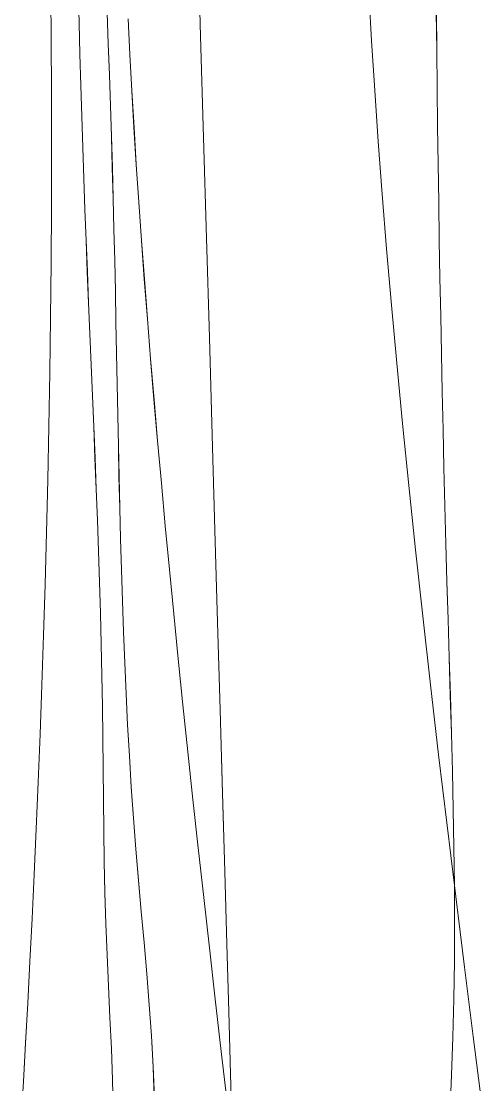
# Model space of a CAD drawing. Header units: centimetres. Extents: x 3695 to 5327, y 1631 to 2449.
# Drawn here: x 4886.32 to 4900.82, y 1941.97 to 1975.47 of the extents above; entities that cross this region are included whole.
import ezdxf

# ---------------------------------------------------------------- set-up
doc = ezdxf.new("R2010")
doc.units = ezdxf.units.CM
doc.layers.add('傢俱', color=7, linetype='Continuous', lineweight=15)

# ---------------------------------------------------------------- blocks, each defined once
blk = doc.blocks.new('沙發030')
for p, q in [((-151.478, -138.942), (-151.497, -137.139)), ((-158.442, -138.791), (-158.371, -137.594)), ((-144.954, -138.808), (-144.866, -137.649)), ((-159.143, -139.993), (-159.377, -137.861)), ((-151.198, -139.653), (-151.367, -137.971)), ((-147.762, -138.81), (-147.771, -137.828)), ((-149.047, -139.196), (-149.068, -138.219)), ((-158.503, -139.986), (-158.442, -138.791)), ((-151.456, -140.902), (-151.478, -138.942)), ((-147.74, -139.794), (-147.762, -138.81)), ((-145.042, -140.017), (-144.954, -138.808)), ((-149.009, -140.174), (-149.047, -139.196)), ((-151.035, -141.304), (-151.198, -139.653)), ((-158.905, -142.182), (-159.143, -139.993)), ((-158.552, -141.18), (-158.503, -139.986)), ((-147.711, -140.778), (-147.74, -139.794)), ((-148.956, -141.154), (-149.009, -140.174)), ((-145.131, -141.275), (-145.042, -140.017)), ((-151.431, -143.025), (-151.456, -140.902)), ((-147.68, -141.763), (-147.711, -140.778)), ((-158.588, -142.374), (-158.552, -141.18)), ((-150.877, -142.923), (-151.035, -141.304)), ((-148.892, -142.136), (-148.956, -141.154)), ((-145.22, -142.58), (-145.131, -141.275)), ((-147.65, -142.747), (-147.68, -141.763)), ((-158.666, -144.408), (-158.905, -142.182)), ((-148.822, -143.118), (-148.892, -142.136)), ((-158.613, -143.569), (-158.588, -142.374)), ((-145.309, -143.93), (-145.22, -142.58)), ((-150.724, -144.512), (-150.877, -142.923)), ((-147.628, -143.73), (-147.65, -142.747)), ((-151.402, -145.316), (-151.431, -143.025)), ((-148.749, -144.1), (-148.822, -143.118)), ((-158.627, -144.763), (-158.613, -143.569)), ((-147.616, -144.711), (-147.628, -143.73)), ((-145.397, -145.322), (-145.309, -143.93)), ((-148.678, -145.082), (-148.749, -144.1)), ((-158.627, -144.763), (-158.666, -144.408)), ((-150.577, -146.072), (-150.724, -144.512)), ((-158.633, -145.959), (-158.627, -144.763)), ((-158.429, -146.649), (-158.627, -144.763)), ((-147.611, -145.691), (-147.616, -144.711)), ((-151.372, -147.779), (-151.402, -145.316)), ((-148.611, -146.064), (-148.678, -145.082)), ((-145.484, -146.754), (-145.397, -145.322)), ((-147.612, -146.67), (-147.611, -145.691)), ((-158.631, -147.154), (-158.633, -145.959)), ((-150.436, -147.604), (-150.577, -146.072)), ((-148.552, -147.044), (-148.611, -146.064)), ((-158.198, -148.884), (-158.429, -146.649)), ((-147.616, -147.648), (-147.612, -146.67)), ((-145.57, -148.225), (-145.484, -146.754)), ((-158.624, -148.35), (-158.631, -147.154)), ((-148.501, -148.025), (-148.552, -147.044)), ((-150.301, -149.107), (-150.436, -147.604)), ((-147.623, -148.625), (-147.616, -147.648)), ((-151.339, -150.405), (-151.372, -147.779)), ((-148.456, -149.004), (-148.501, -148.025)), ((-158.612, -149.546), (-158.624, -148.35)), ((-145.653, -149.732), (-145.57, -148.225)), ((-147.63, -149.602), (-147.623, -148.625)), ((-157.977, -151.093), (-158.198, -148.884)), ((-148.417, -149.983), (-148.456, -149.004)), ((-150.17, -150.583), (-150.301, -149.107)), ((-158.597, -150.742), (-158.612, -149.546)), ((-147.634, -150.579), (-147.63, -149.602)), ((-148.384, -150.961), (-148.417, -149.983)), ((-145.734, -151.274), (-145.653, -149.732)), ((-151.304, -153.176), (-151.339, -150.405)), ((-150.046, -152.033), (-150.17, -150.583)), ((-147.634, -151.556), (-147.634, -150.579)), ((-158.581, -151.938), (-158.597, -150.742)), ((-148.356, -151.938), (-148.384, -150.961)), ((-157.767, -153.254), (-157.977, -151.093)), ((-145.812, -152.847), (-145.734, -151.274)), ((-147.629, -152.534), (-147.634, -151.556)), ((-158.564, -153.134), (-158.581, -151.938)), ((-149.927, -153.456), (-150.046, -152.033)), ((-148.333, -152.916), (-148.356, -151.938)), ((-147.62, -153.511), (-147.629, -152.534)), ((-148.314, -153.892), (-148.333, -152.916)), ((-145.887, -154.45), (-145.812, -152.847)), ((-158.548, -154.33), (-158.564, -153.134)), ((-157.572, -155.35), (-157.767, -153.254)), ((-151.267, -156.068), (-151.304, -153.176)), ((-149.813, -154.855), (-149.927, -153.456)), ((-147.607, -154.489), (-147.62, -153.511)), ((-148.299, -154.868), (-148.314, -153.892)), ((-158.534, -155.526), (-158.548, -154.33)), ((-147.59, -155.468), (-147.607, -154.489)), ((-145.958, -156.081), (-145.887, -154.45)), ((-149.705, -156.229), (-149.813, -154.855)), ((-148.288, -155.844), (-148.299, -154.868)), ((-157.392, -157.377), (-157.572, -155.35)), ((-158.522, -156.722), (-158.534, -155.526)), ((-147.571, -156.446), (-147.59, -155.468)), ((-151.229, -159.063), (-151.267, -156.068)), ((-148.279, -156.82), (-148.288, -155.844)), ((-146.025, -157.737), (-145.958, -156.081)), ((-149.602, -157.58), (-149.705, -156.229)), ((-158.512, -157.918), (-158.522, -156.722)), ((-147.549, -157.425), (-147.571, -156.446)), ((-148.272, -157.795), (-148.279, -156.82)), ((-157.227, -159.337), (-157.392, -157.377)), ((-149.505, -158.908), (-149.602, -157.58)), ((-147.526, -158.404), (-147.549, -157.425)), ((-146.088, -159.417), (-146.025, -157.737)), ((-158.503, -159.113), (-158.512, -157.918)), ((-148.267, -158.77), (-148.272, -157.795)), ((-147.501, -159.382), (-147.526, -158.404)), ((-151.19, -162.138), (-151.229, -159.063)), ((-149.413, -160.214), (-149.505, -158.908)), ((-148.263, -159.744), (-148.267, -158.77)), ((-158.496, -160.309), (-158.503, -159.113)), ((-157.076, -161.234), (-157.227, -159.337)), ((-147.476, -160.361), (-147.501, -159.382)), ((-146.145, -161.119), (-146.088, -159.417)), ((-148.26, -160.719), (-148.263, -159.744)), ((-158.49, -161.505), (-158.496, -160.309)), ((-149.327, -161.498), (-149.413, -160.214)), ((-147.45, -161.34), (-147.476, -160.361)), ((-148.258, -161.693), (-148.26, -160.719)), ((-156.939, -163.069), (-157.076, -161.234)), ((-147.425, -162.318), (-147.45, -161.34)), ((-146.197, -162.84), (-146.145, -161.119)), ((-158.486, -162.7), (-158.49, -161.505)), ((-149.246, -162.762), (-149.327, -161.498)), ((-148.255, -162.668), (-148.258, -161.693)), ((-151.149, -165.272), (-151.19, -162.138)), ((-147.402, -163.297), (-147.425, -162.318)), ((-158.483, -163.896), (-158.486, -162.7)), ((-149.171, -164.006), (-149.246, -162.762)), ((-148.251, -163.642), (-148.255, -162.668)), ((-156.816, -164.845), (-156.939, -163.069)), ((-146.243, -164.579), (-146.197, -162.84)), ((-147.379, -164.276), (-147.402, -163.297)), ((-148.246, -164.616), (-148.251, -163.642)), ((-158.482, -165.092), (-158.483, -163.896)), ((-149.101, -165.23), (-149.171, -164.006)), ((-147.357, -165.254), (-147.379, -164.276)), ((-148.24, -165.591), (-148.246, -164.616)), ((-146.283, -166.332), (-146.243, -164.579)), ((-158.483, -166.287), (-158.482, -165.092)), ((-156.706, -166.563), (-156.816, -164.845)), ((-151.109, -168.446), (-151.149, -165.272)), ((-149.036, -166.436), (-149.101, -165.23)), ((-147.336, -166.232), (-147.357, -165.254)), ((-148.231, -166.565), (-148.24, -165.591)), ((-158.484, -167.482), (-158.483, -166.287)), ((-148.976, -167.625), (-149.036, -166.436)), ((-147.317, -167.211), (-147.336, -166.232)), ((-146.316, -168.099), (-146.283, -166.332)), ((-156.608, -168.226), (-156.706, -166.563)), ((-148.22, -167.54), (-148.231, -166.565)), ((-147.3, -168.189), (-147.317, -167.211)), ((-158.487, -168.678), (-158.484, -167.482)), ((-148.922, -168.796), (-148.976, -167.625)), ((-148.206, -168.515), (-148.22, -167.54)), ((-146.342, -169.877), (-146.316, -168.099)), ((-156.523, -169.836), (-156.608, -168.226)), ((-151.067, -171.638), (-151.109, -168.446)), ((-147.284, -169.167), (-147.3, -168.189)), ((-158.492, -169.873), (-158.487, -168.678)), ((-148.874, -169.951), (-148.922, -168.796)), ((-148.19, -169.49), (-148.206, -168.515)), ((-147.27, -170.146), (-147.284, -169.167)), ((-148.173, -170.465), (-148.19, -169.49)), ((-158.497, -171.069), (-158.492, -169.873)), ((-156.449, -171.395), (-156.523, -169.836)), ((-148.83, -171.09), (-148.874, -169.951)), ((-147.258, -171.124), (-147.27, -170.146)), ((-146.36, -171.663), (-146.342, -169.877)), ((-148.154, -171.44), (-148.173, -170.465)), ((-158.504, -172.264), (-158.497, -171.069)), ((-148.792, -172.214), (-148.83, -171.09)), ((-147.248, -172.102), (-147.258, -171.124)), ((-156.386, -172.906), (-156.449, -171.395)), ((-148.134, -172.415), (-148.154, -171.44)), ((-151.026, -174.828), (-151.067, -171.638)), ((-146.371, -173.457), (-146.36, -171.663)), ((-147.24, -173.08), (-147.248, -172.102))]:
    blk.add_line(p, q)

msp = doc.modelspace()

# ---------------------------------------------------------------- linework, layer by layer
at = {"layer": '傢俱'}
for p, q in [((4891.874, 1978.188), (4891.967, 1975)), ((4887.242, 1976.742), (4887.261, 1974.949)), ((4888.117, 1976.38), (4888.141, 1975.402)), ((4897.265, 1976.353), (4897.352, 1974.844)), ((4889.022, 1975.729), (4889.058, 1974.755)), ((4889.683, 1975.539), (4889.739, 1974.415)), ((4899.393, 1975.746), (4899.405, 1974.551)), ((4888.141, 1975.402), (4888.167, 1974.424)), ((4887.261, 1974.949), (4887.271, 1973.162)), ((4891.967, 1975), (4892.06, 1971.809)), ((4897.352, 1974.844), (4897.451, 1973.286)), ((4889.058, 1974.755), (4889.092, 1973.78)), ((4899.405, 1974.551), (4899.419, 1973.355)), ((4888.167, 1974.424), (4888.195, 1973.446)), ((4889.739, 1974.415), (4889.801, 1973.277)), ((4889.092, 1973.78), (4889.125, 1972.805)), ((4887.271, 1973.162), (4887.274, 1971.384)), ((4888.195, 1973.446), (4888.224, 1972.468)), ((4889.801, 1973.277), (4889.869, 1972.123)), ((4897.451, 1973.286), (4897.563, 1971.678)), ((4899.419, 1973.355), (4899.434, 1972.16)), ((4889.125, 1972.805), (4889.157, 1971.83)), ((4888.224, 1972.468), (4888.256, 1971.49)), ((4899.434, 1972.16), (4899.451, 1970.965)), ((4889.157, 1971.83), (4889.186, 1970.856)), ((4889.869, 1972.123), (4889.942, 1970.953)), ((4888.256, 1971.49), (4888.289, 1970.512)), ((4892.06, 1971.809), (4892.152, 1968.636)), ((4897.563, 1971.678), (4897.687, 1970.017)), ((4887.274, 1971.384), (4887.269, 1969.617)), ((4889.186, 1970.856), (4889.213, 1969.882)), ((4889.942, 1970.953), (4890.02, 1969.766)), ((4899.451, 1970.965), (4899.468, 1969.769)), ((4888.289, 1970.512), (4888.324, 1969.534)), ((4889.213, 1969.882), (4889.238, 1968.907)), ((4897.687, 1970.017), (4897.825, 1968.301)), ((4887.269, 1969.617), (4887.258, 1967.863)), ((4888.324, 1969.534), (4888.361, 1968.556)), ((4890.02, 1969.766), (4890.105, 1968.561)), ((4899.468, 1969.769), (4899.487, 1968.574)), ((4889.238, 1968.907), (4889.26, 1967.933)), ((4888.361, 1968.556), (4888.398, 1967.578)), ((4890.105, 1968.561), (4890.194, 1967.338)), ((4892.152, 1968.636), (4892.243, 1965.502)), ((4899.487, 1968.574), (4899.508, 1967.379)), ((4897.825, 1968.301), (4897.977, 1966.527)), ((4887.258, 1967.863), (4887.24, 1966.124)), ((4889.26, 1967.933), (4889.281, 1966.959)), ((4888.398, 1967.578), (4888.437, 1966.6)), ((4890.194, 1967.338), (4890.29, 1966.095)), ((4899.508, 1967.379), (4899.53, 1966.183)), ((4889.281, 1966.959), (4889.3, 1965.985)), ((4888.437, 1966.6), (4888.477, 1965.622)), ((4897.977, 1966.527), (4898.144, 1964.695)), ((4887.24, 1966.124), (4887.216, 1964.402)), ((4899.53, 1966.183), (4899.553, 1964.988)), ((4889.3, 1965.985), (4889.319, 1965.011)), ((4890.29, 1966.095), (4890.391, 1964.833)), ((4888.477, 1965.622), (4888.518, 1964.644)), ((4892.243, 1965.502), (4892.332, 1962.428)), ((4889.319, 1965.011), (4889.337, 1964.036)), ((4890.391, 1964.833), (4890.499, 1963.55)), ((4899.553, 1964.988), (4899.578, 1963.793)), ((4888.518, 1964.644), (4888.559, 1963.666)), ((4898.144, 1964.695), (4898.325, 1962.8)), ((4887.216, 1964.402), (4887.186, 1962.7)), ((4889.337, 1964.036), (4889.356, 1963.062)), ((4899.578, 1963.793), (4899.605, 1962.597)), ((4888.559, 1963.666), (4888.6, 1962.688)), ((4890.499, 1963.55), (4890.611, 1962.246)), ((4889.356, 1963.062), (4889.376, 1962.088)), ((4898.325, 1962.8), (4898.522, 1960.843)), ((4887.186, 1962.7), (4887.151, 1961.019)), ((4888.6, 1962.688), (4888.64, 1961.71)), ((4899.605, 1962.597), (4899.633, 1961.402)), ((4890.611, 1962.246), (4890.73, 1960.92)), ((4892.332, 1962.428), (4892.419, 1959.435)), ((4889.376, 1962.088), (4889.396, 1961.113)), ((4888.64, 1961.71), (4888.68, 1960.731)), ((4889.396, 1961.113), (4889.419, 1960.138)), ((4899.633, 1961.402), (4899.663, 1960.206)), ((4887.151, 1961.019), (4887.111, 1959.362)), ((4890.73, 1960.92), (4890.855, 1959.571)), ((4898.522, 1960.843), (4898.735, 1958.819)), ((4888.68, 1960.731), (4888.717, 1959.753)), ((4889.419, 1960.138), (4889.444, 1959.163)), ((4899.663, 1960.206), (4899.694, 1959.011)), ((4888.717, 1959.753), (4888.753, 1958.775)), ((4890.855, 1959.571), (4890.985, 1958.199)), ((4892.419, 1959.435), (4892.503, 1956.543)), ((4887.111, 1959.362), (4887.066, 1957.73)), ((4889.444, 1959.163), (4889.471, 1958.187)), ((4888.753, 1958.775), (4888.785, 1957.797)), ((4898.735, 1958.819), (4898.964, 1956.727)), ((4899.694, 1959.011), (4899.727, 1957.815)), ((4889.471, 1958.187), (4889.502, 1957.212)), ((4890.985, 1958.199), (4891.121, 1956.802)), ((4888.785, 1957.797), (4888.814, 1956.82)), ((4899.727, 1957.815), (4899.762, 1956.619)), ((4887.066, 1957.73), (4887.017, 1956.126)), ((4889.502, 1957.212), (4889.537, 1956.235)), ((4888.814, 1956.82), (4888.839, 1955.842)), ((4891.121, 1956.802), (4891.263, 1955.38)), ((4892.503, 1956.543), (4892.582, 1953.774)), ((4898.964, 1956.727), (4899.208, 1954.569)), ((4899.762, 1956.619), (4899.799, 1955.424)), ((4887.017, 1956.126), (4886.965, 1954.551)), ((4889.537, 1956.235), (4889.575, 1955.259)), ((4888.839, 1955.842), (4888.86, 1954.865)), ((4899.799, 1955.424), (4899.834, 1954.228)), ((4889.575, 1955.259), (4889.619, 1954.282)), ((4891.263, 1955.38), (4891.411, 1953.933)), ((4888.86, 1954.865), (4888.875, 1953.888)), ((4886.965, 1954.551), (4886.909, 1953.009)), ((4899.208, 1954.569), (4899.466, 1952.364)), ((4889.619, 1954.282), (4889.668, 1953.304)), ((4899.834, 1954.228), (4899.869, 1953.033)), ((4888.875, 1953.888), (4888.887, 1952.911)), ((4891.411, 1953.933), (4891.565, 1952.459)), ((4892.582, 1953.774), (4892.658, 1951.148)), ((4889.668, 1953.304), (4889.722, 1952.326)), ((4886.909, 1953.009), (4886.849, 1951.501)), ((4888.887, 1952.911), (4888.896, 1951.934)), ((4899.869, 1953.033), (4899.9, 1951.837)), ((4891.565, 1952.459), (4891.725, 1950.958)), ((4889.722, 1952.326), (4889.783, 1951.348)), ((4899.466, 1952.364), (4899.733, 1950.133)), ((4888.896, 1951.934), (4888.905, 1950.956)), ((4899.9, 1951.837), (4899.927, 1950.642)), ((4886.849, 1951.501), (4886.788, 1950.029)), ((4889.783, 1951.348), (4889.851, 1950.369)), ((4892.658, 1951.148), (4892.729, 1948.686)), ((4888.905, 1950.956), (4888.916, 1949.979)), ((4891.725, 1950.958), (4891.891, 1949.429)), ((4899.927, 1950.642), (4899.948, 1949.446)), ((4889.851, 1950.369), (4889.926, 1949.389)), ((4899.733, 1950.133), (4899.961, 1948.251)), ((4886.788, 1950.029), (4886.724, 1948.595)), ((4888.916, 1949.979), (4888.931, 1949)), ((4889.926, 1949.389), (4890.008, 1948.408)), ((4891.891, 1949.429), (4892.064, 1947.872)), ((4899.948, 1949.446), (4899.961, 1948.251)), ((4888.931, 1949), (4888.952, 1948.02)), ((4886.724, 1948.595), (4886.658, 1947.202)), ((4890.008, 1948.408), (4890.096, 1947.428)), ((4892.729, 1948.686), (4892.794, 1946.396)), ((4899.961, 1948.251), (4899.966, 1947.056)), ((4899.961, 1948.251), (4900.006, 1947.896)), ((4888.952, 1948.02), (4888.981, 1947.039)), ((4892.064, 1947.872), (4892.242, 1946.285)), ((4900.006, 1947.896), (4900.281, 1945.674)), ((4890.096, 1947.428), (4890.184, 1946.447)), ((4886.658, 1947.202), (4886.591, 1945.851)), ((4888.981, 1947.039), (4889.019, 1946.057)), ((4899.966, 1947.056), (4899.961, 1945.861)), ((4890.184, 1946.447), (4890.27, 1945.466)), ((4892.794, 1946.396), (4892.854, 1944.274)), ((4889.019, 1946.057), (4889.064, 1945.074)), ((4892.242, 1946.285), (4892.426, 1944.669)), ((4886.591, 1945.851), (4886.523, 1944.545)), ((4899.961, 1945.861), (4899.944, 1944.667)), ((4890.27, 1945.466), (4890.349, 1944.486)), ((4900.281, 1945.674), (4900.554, 1943.489)), ((4889.064, 1945.074), (4889.112, 1944.09)), ((4886.523, 1944.545), (4886.455, 1943.285)), ((4890.349, 1944.486), (4890.418, 1943.507)), ((4892.426, 1944.669), (4892.616, 1943.021)), ((4899.944, 1944.667), (4899.914, 1943.472)), ((4889.112, 1944.09), (4889.157, 1943.106)), ((4892.854, 1944.274), (4892.907, 1942.314)), ((4890.418, 1943.507), (4890.473, 1942.529)), ((4899.914, 1943.472), (4899.872, 1942.276)), ((4900.554, 1943.489), (4900.823, 1941.362)), ((4886.455, 1943.285), (4886.386, 1942.075)), ((4889.157, 1943.106), (4889.194, 1942.122)), ((4892.616, 1943.021), (4892.812, 1941.342)), ((4890.473, 1942.529), (4890.509, 1941.552)), ((4886.386, 1942.075), (4886.317, 1940.915)), ((4889.194, 1942.122), (4889.219, 1941.141)), ((4892.907, 1942.314), (4892.955, 1940.512)), ((4899.872, 1942.276), (4899.821, 1941.078))]:
    msp.add_line(p, q, dxfattribs=at)

# ---------------------------------------------------------------- block references
at = {"layer": '傢俱', "rotation": 180.9279815504732}
msp.add_blockref('沙發030', (4743.7, 1800.938), dxfattribs=at)

doc.saveas('drawing.dxf')
